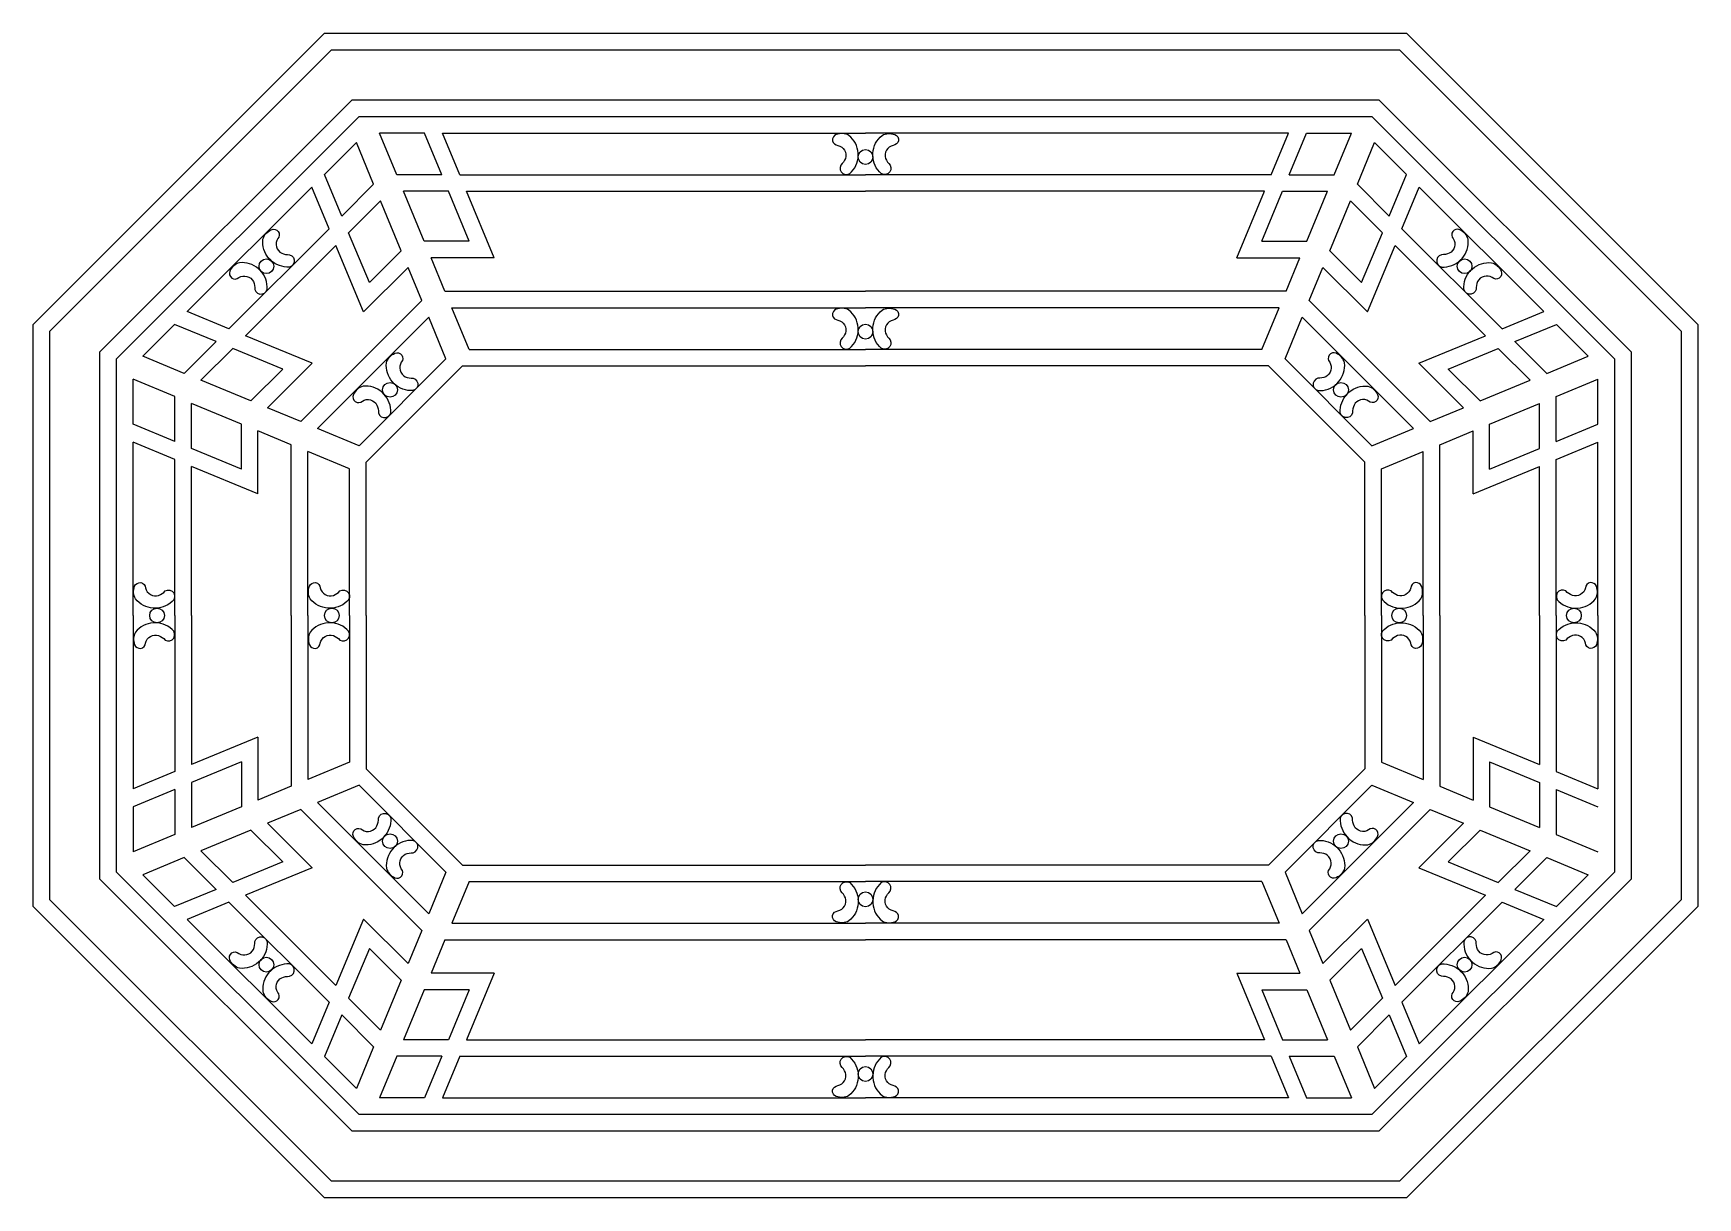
# Model space of a CAD drawing. Header units: metres. Extents: x 154 to 2154, y 4202 to 5602.
import ezdxf

# ---------------------------------------------------------------- set-up
doc = ezdxf.new("R2010")
doc.units = ezdxf.units.M
for name, color, linetype in [('3', 3, 'Continuous'), ('4', 4, 'Continuous'), ('7', 7, 'Continuous')]:
    doc.layers.add(name, color=color, linetype=linetype)

msp = doc.modelspace()

# ---------------------------------------------------------------- linework, layer by layer
at = {"layer": '3'}
for p, q in [((623.87, 5482.46), (569.75, 5482.46)), ((590.46, 5432.46), (569.75, 5482.46)), ((644.58, 5432.46), (623.87, 5482.46)), ((645.52, 5482.46), (1153.81, 5482.46)), ((666.23, 5432.46), (645.52, 5482.46)), ((1662.1, 5482.46), (1153.81, 5482.46)), ((1641.39, 5432.46), (1662.1, 5482.46)), ((1663.04, 5432.46), (1683.75, 5482.46)), ((1683.75, 5482.46), (1737.87, 5482.46)), ((1717.16, 5432.46), (1737.87, 5482.46)), ((542.04, 5470.98), (503.77, 5432.71)), ((562.75, 5420.98), (542.04, 5470.98)), ((1744.88, 5420.98), (1765.59, 5470.98)), ((1765.59, 5470.98), (1803.86, 5432.71)), ((524.48, 5382.71), (503.77, 5432.71)), ((562.75, 5420.98), (524.48, 5382.71)), ((644.58, 5432.46), (590.46, 5432.46)), ((666.23, 5432.46), (1153.81, 5432.46)), ((1641.39, 5432.46), (1153.81, 5432.46)), ((1663.04, 5432.46), (1717.16, 5432.46)), ((1744.88, 5420.98), (1783.14, 5382.71)), ((1783.14, 5382.71), (1803.86, 5432.71)), ((338.87, 5267.81), (488.46, 5417.41)), ((509.17, 5367.41), (488.46, 5417.41)), ((571.03, 5400.98), (532.76, 5362.71)), ((595.89, 5340.98), (571.03, 5400.98)), ((623.6, 5352.46), (598.75, 5412.46)), ((652.87, 5412.46), (598.75, 5412.46)), ((677.72, 5352.46), (652.87, 5412.46)), ((674.52, 5412.46), (1153.81, 5412.46)), ((707.65, 5332.46), (674.52, 5412.46)), ((1633.11, 5412.46), (1153.81, 5412.46)), ((1599.97, 5332.46), (1633.11, 5412.46)), ((1629.9, 5352.46), (1654.76, 5412.46)), ((1654.76, 5412.46), (1708.88, 5412.46)), ((1684.02, 5352.46), (1708.88, 5412.46)), ((1711.74, 5340.98), (1736.59, 5400.98)), ((1736.59, 5400.98), (1774.86, 5362.71)), ((1798.45, 5367.41), (1819.16, 5417.41)), ((1968.76, 5267.81), (1819.16, 5417.41)), ((388.87, 5247.1), (509.17, 5367.41)), ((557.62, 5302.71), (532.76, 5362.71)), ((1750.01, 5302.71), (1774.86, 5362.71)), ((1918.76, 5247.1), (1798.45, 5367.41)), ((408.87, 5238.82), (517.46, 5347.41)), ((550.59, 5267.41), (517.46, 5347.41)), ((557.62, 5302.71), (595.89, 5340.98)), ((677.72, 5352.46), (623.6, 5352.46)), ((1629.9, 5352.46), (1684.02, 5352.46)), ((1750.01, 5302.71), (1711.74, 5340.98)), ((1757.03, 5267.41), (1790.17, 5347.41)), ((1898.76, 5238.82), (1790.17, 5347.41)), ((550.59, 5267.41), (604.17, 5320.98)), ((620.74, 5280.98), (604.17, 5320.98)), ((707.65, 5332.46), (631.89, 5332.46)), ((648.45, 5292.46), (631.89, 5332.46)), ((1599.97, 5332.46), (1675.74, 5332.46)), ((1659.17, 5292.46), (1675.74, 5332.46)), ((1686.89, 5280.98), (1703.46, 5320.98)), ((1757.03, 5267.41), (1703.46, 5320.98)), ((475.29, 5135.54), (620.74, 5280.98)), ((648.45, 5292.46), (1153.81, 5292.46)), ((1659.17, 5292.46), (1153.81, 5292.46)), ((1832.33, 5135.54), (1686.89, 5280.98)), ((388.87, 5247.1), (338.87, 5267.81)), ((495.29, 5127.25), (629.02, 5260.98)), ((649.73, 5210.98), (629.02, 5260.98)), ((656.74, 5272.46), (1153.81, 5272.46)), ((677.45, 5222.46), (656.74, 5272.46)), ((1650.89, 5272.46), (1153.81, 5272.46)), ((1630.18, 5222.46), (1650.89, 5272.46)), ((1657.89, 5210.98), (1678.6, 5260.98)), ((1812.33, 5127.25), (1678.6, 5260.98)), ((1918.76, 5247.1), (1968.76, 5267.81)), ((285.29, 5214.24), (323.56, 5252.51)), ((373.56, 5231.79), (323.56, 5252.51)), ((1934.06, 5231.79), (1984.06, 5252.51)), ((2022.33, 5214.24), (1984.06, 5252.51)), ((335.29, 5193.53), (373.56, 5231.79)), ((355.29, 5185.24), (393.56, 5223.51)), ((453.56, 5198.66), (393.56, 5223.51)), ((488.87, 5205.68), (408.87, 5238.82)), ((677.45, 5222.46), (1153.81, 5222.46)), ((1630.18, 5222.46), (1153.81, 5222.46)), ((1818.76, 5205.68), (1898.76, 5238.82)), ((1854.06, 5198.66), (1914.06, 5223.51)), ((1952.33, 5185.24), (1914.06, 5223.51)), ((1972.33, 5193.53), (1934.06, 5231.79)), ((335.29, 5193.53), (285.29, 5214.24)), ((488.87, 5205.68), (435.29, 5152.11)), ((545.29, 5106.54), (649.73, 5210.98)), ((553.81, 5086.78), (669.5, 5202.46)), ((669.5, 5202.46), (1153.81, 5202.46)), ((1638.13, 5202.46), (1153.81, 5202.46)), ((1753.81, 5086.78), (1638.13, 5202.46)), ((1762.33, 5106.54), (1657.89, 5210.98)), ((1818.76, 5205.68), (1872.33, 5152.11)), ((1972.33, 5193.53), (2022.33, 5214.24)), ((323.81, 5165.81), (273.81, 5186.52)), ((273.81, 5132.4), (273.81, 5186.52)), ((415.29, 5160.39), (355.29, 5185.24)), ((453.56, 5198.66), (415.29, 5160.39)), ((1854.06, 5198.66), (1892.33, 5160.39)), ((1892.33, 5160.39), (1952.33, 5185.24)), ((1983.81, 5165.81), (2033.81, 5186.52)), ((2033.81, 5132.4), (2033.81, 5186.52)), ((323.81, 5111.69), (323.81, 5165.81)), ((1983.81, 5111.69), (1983.81, 5165.81)), ((403.81, 5132.67), (343.81, 5157.53)), ((343.81, 5103.41), (343.81, 5157.53)), ((475.29, 5135.54), (435.29, 5152.11)), ((1832.33, 5135.54), (1872.33, 5152.11)), ((1903.81, 5132.67), (1963.81, 5157.53)), ((1963.81, 5103.41), (1963.81, 5157.53)), ((323.81, 5111.69), (273.81, 5132.4)), ((403.81, 5078.55), (403.81, 5132.67)), ((423.81, 5048.62), (423.81, 5124.39)), ((463.81, 5107.82), (423.81, 5124.39)), ((545.29, 5106.54), (495.29, 5127.25)), ((1762.33, 5106.54), (1812.33, 5127.25)), ((1843.81, 5107.82), (1883.81, 5124.39)), ((1883.81, 5048.62), (1883.81, 5124.39)), ((1903.81, 5078.55), (1903.81, 5132.67)), ((1983.81, 5111.69), (2033.81, 5132.4)), ((323.81, 5090.04), (273.81, 5110.75)), ((273.81, 4902.46), (273.81, 5110.75)), ((403.81, 5078.55), (343.81, 5103.41)), ((463.81, 4902.46), (463.81, 5107.82)), ((1843.81, 4902.46), (1843.81, 5107.82)), ((1903.81, 5078.55), (1963.81, 5103.41)), ((1983.81, 5090.04), (2033.81, 5110.75)), ((2033.81, 4902.46), (2033.81, 5110.75)), ((323.81, 4902.46), (323.81, 5090.04)), ((343.81, 4902.46), (343.81, 5081.76)), ((423.81, 5048.62), (343.81, 5081.76)), ((533.81, 5078.83), (483.81, 5099.54)), ((483.81, 4902.46), (483.81, 5099.54)), ((553.81, 4902.46), (553.81, 5086.78)), ((1753.81, 4902.46), (1753.81, 5086.78)), ((1773.81, 5078.83), (1823.81, 5099.54)), ((1823.81, 4902.46), (1823.81, 5099.54)), ((1883.81, 5048.62), (1963.81, 5081.76)), ((1963.81, 4902.46), (1963.81, 5081.76)), ((1983.81, 4902.46), (1983.81, 5090.04)), ((533.81, 4902.46), (533.81, 5078.83)), ((1773.81, 4902.46), (1773.81, 5078.83)), ((273.81, 4902.46), (273.81, 4694.17)), ((323.81, 4902.46), (323.81, 4714.88)), ((343.81, 4902.46), (343.81, 4723.17)), ((463.81, 4902.46), (463.81, 4697.1)), ((483.81, 4902.46), (483.81, 4705.39)), ((533.81, 4902.46), (533.81, 4726.1)), ((553.81, 4902.46), (553.81, 4718.15)), ((1753.81, 4902.46), (1753.81, 4718.15)), ((1773.81, 4902.46), (1773.81, 4726.1)), ((1823.81, 4902.46), (1823.81, 4705.39)), ((1843.81, 4902.46), (1843.81, 4697.1)), ((1963.81, 4902.46), (1963.81, 4723.17)), ((1983.81, 4902.46), (1983.81, 4714.88)), ((2033.81, 4902.46), (2033.81, 4694.17)), ((423.81, 4756.3), (343.81, 4723.17)), ((423.81, 4756.3), (423.81, 4680.54)), ((1883.81, 4756.3), (1963.81, 4723.17)), ((1883.81, 4756.3), (1883.81, 4680.54)), ((403.81, 4726.37), (343.81, 4701.52)), ((403.81, 4726.37), (403.81, 4672.25)), ((533.81, 4726.1), (483.81, 4705.39)), ((1773.81, 4726.1), (1823.81, 4705.39)), ((1903.81, 4726.37), (1903.81, 4672.25)), ((1903.81, 4726.37), (1963.81, 4701.52)), ((323.81, 4714.88), (273.81, 4694.17)), ((343.81, 4701.52), (343.81, 4647.4)), ((553.81, 4718.15), (669.5, 4602.46)), ((1753.81, 4718.15), (1638.13, 4602.46)), ((1963.81, 4701.52), (1963.81, 4647.4)), ((1983.81, 4714.88), (2033.81, 4694.17)), ((323.81, 4693.23), (273.81, 4672.52)), ((323.81, 4693.23), (323.81, 4639.11)), ((463.81, 4697.1), (423.81, 4680.54)), ((545.29, 4698.38), (495.29, 4677.67)), ((545.29, 4698.38), (649.73, 4593.94)), ((1762.33, 4698.38), (1657.89, 4593.94)), ((1762.33, 4698.38), (1812.33, 4677.67)), ((1843.81, 4697.1), (1883.81, 4680.54)), ((1983.81, 4693.23), (1983.81, 4639.11)), ((1983.81, 4693.23), (2033.81, 4672.52)), ((273.81, 4672.52), (273.81, 4618.4)), ((403.81, 4672.25), (343.81, 4647.4)), ((475.29, 4669.39), (435.29, 4652.82)), ((475.29, 4669.39), (620.74, 4523.94)), ((495.29, 4677.67), (629.02, 4543.94)), ((1812.33, 4677.67), (1678.6, 4543.94)), ((1832.33, 4669.39), (1686.89, 4523.94)), ((1832.33, 4669.39), (1872.33, 4652.82)), ((1903.81, 4672.25), (1963.81, 4647.4)), ((415.29, 4644.54), (355.29, 4619.68)), ((453.56, 4606.27), (415.29, 4644.54)), ((488.87, 4599.24), (435.29, 4652.82)), ((1818.76, 4599.24), (1872.33, 4652.82)), ((1854.06, 4606.27), (1892.33, 4644.54)), ((1892.33, 4644.54), (1952.33, 4619.68)), ((323.81, 4639.11), (273.81, 4618.4)), ((1983.81, 4639.11), (2033.81, 4618.4)), ((335.29, 4611.4), (285.29, 4590.69)), ((335.29, 4611.4), (373.56, 4573.13)), ((355.29, 4619.68), (393.56, 4581.41)), ((453.56, 4606.27), (393.56, 4581.41)), ((669.5, 4602.46), (1153.81, 4602.46)), ((1638.13, 4602.46), (1153.81, 4602.46)), ((1854.06, 4606.27), (1914.06, 4581.41)), ((1952.33, 4619.68), (1914.06, 4581.41)), ((1972.33, 4611.4), (1934.06, 4573.13)), ((1972.33, 4611.4), (2022.33, 4590.69)), ((285.29, 4590.69), (323.56, 4552.42)), ((488.87, 4599.24), (408.87, 4566.11)), ((649.73, 4593.94), (629.02, 4543.94)), ((677.45, 4582.46), (656.74, 4532.46)), ((677.45, 4582.46), (1153.81, 4582.46)), ((1630.18, 4582.46), (1153.81, 4582.46)), ((1630.18, 4582.46), (1650.89, 4532.46)), ((1657.89, 4593.94), (1678.6, 4543.94)), ((1818.76, 4599.24), (1898.76, 4566.11)), ((2022.33, 4590.69), (1984.06, 4552.42)), ((373.56, 4573.13), (323.56, 4552.42)), ((408.87, 4566.11), (517.46, 4457.52)), ((1898.76, 4566.11), (1790.17, 4457.52)), ((1934.06, 4573.13), (1984.06, 4552.42)), ((388.87, 4557.82), (338.87, 4537.11)), ((388.87, 4557.82), (509.17, 4437.52)), ((1918.76, 4557.82), (1798.45, 4437.52)), ((1918.76, 4557.82), (1968.76, 4537.11)), ((338.87, 4537.11), (488.46, 4387.52)), ((550.59, 4537.52), (517.46, 4457.52)), ((550.59, 4537.52), (604.17, 4483.94)), ((620.74, 4523.94), (604.17, 4483.94)), ((656.74, 4532.46), (1153.81, 4532.46)), ((1650.89, 4532.46), (1153.81, 4532.46)), ((1686.89, 4523.94), (1703.46, 4483.94)), ((1757.03, 4537.52), (1703.46, 4483.94)), ((1757.03, 4537.52), (1790.17, 4457.52)), ((1968.76, 4537.11), (1819.16, 4387.52)), ((557.62, 4502.21), (532.76, 4442.21)), ((557.62, 4502.21), (595.89, 4463.94)), ((648.45, 4512.46), (631.89, 4472.46)), ((648.45, 4512.46), (1153.81, 4512.46)), ((1659.17, 4512.46), (1153.81, 4512.46)), ((1659.17, 4512.46), (1675.74, 4472.46)), ((1750.01, 4502.21), (1711.74, 4463.94)), ((1750.01, 4502.21), (1774.86, 4442.21)), ((595.89, 4463.94), (571.03, 4403.94)), ((707.65, 4472.46), (631.89, 4472.46)), ((707.65, 4472.46), (674.52, 4392.46)), ((1599.97, 4472.46), (1675.74, 4472.46)), ((1599.97, 4472.46), (1633.11, 4392.46)), ((1711.74, 4463.94), (1736.59, 4403.94)), ((571.03, 4403.94), (532.76, 4442.21)), ((623.6, 4452.46), (598.75, 4392.46)), ((677.72, 4452.46), (623.6, 4452.46)), ((677.72, 4452.46), (652.87, 4392.46)), ((1629.9, 4452.46), (1684.02, 4452.46)), ((1629.9, 4452.46), (1654.76, 4392.46)), ((1684.02, 4452.46), (1708.88, 4392.46)), ((1736.59, 4403.94), (1774.86, 4442.21)), ((509.17, 4437.52), (488.46, 4387.52)), ((524.48, 4422.21), (503.77, 4372.21)), ((562.75, 4383.94), (524.48, 4422.21)), ((1744.88, 4383.94), (1783.14, 4422.21)), ((1783.14, 4422.21), (1803.86, 4372.21)), ((1798.45, 4437.52), (1819.16, 4387.52)), ((562.75, 4383.94), (542.04, 4333.94)), ((652.87, 4392.46), (598.75, 4392.46)), ((674.52, 4392.46), (1153.81, 4392.46)), ((1633.11, 4392.46), (1153.81, 4392.46)), ((1654.76, 4392.46), (1708.88, 4392.46)), ((1744.88, 4383.94), (1765.59, 4333.94)), ((542.04, 4333.94), (503.77, 4372.21)), ((590.46, 4372.46), (569.75, 4322.46)), ((644.58, 4372.46), (590.46, 4372.46)), ((644.58, 4372.46), (623.87, 4322.46)), ((666.23, 4372.46), (645.52, 4322.46)), ((666.23, 4372.46), (1153.81, 4372.46)), ((1641.39, 4372.46), (1153.81, 4372.46)), ((1641.39, 4372.46), (1662.1, 4322.46)), ((1663.04, 4372.46), (1683.75, 4322.46)), ((1663.04, 4372.46), (1717.16, 4372.46)), ((1717.16, 4372.46), (1737.87, 4322.46)), ((1765.59, 4333.94), (1803.86, 4372.21)), ((623.87, 4322.46), (569.75, 4322.46)), ((645.52, 4322.46), (1153.81, 4322.46)), ((1662.1, 4322.46), (1153.81, 4322.46)), ((1683.75, 4322.46), (1737.87, 4322.46))]:
    msp.add_line(p, q, dxfattribs=at)
for points in [[(1137.12, 5435.71, 0.43), (1133.92, 5479.72, 0.23), (1118.66, 5480.66, 0.83), (1120.74, 5467.68, -0.43), (1129.78, 5451.88, -0.1), (1124.31, 5443.98, 0.96)], [(1170.5, 5435.71, -0.43), (1173.71, 5479.72, -0.23), (1188.96, 5480.66, -0.83), (1186.89, 5467.68, 0.43), (1177.85, 5451.88, 0.1), (1183.31, 5443.98, -0.96)], [(458.53, 5321.35, -0.43), (429.67, 5354.74, -0.23), (439.79, 5366.19, -0.83), (447.5, 5355.55, 0.43), (452.28, 5337.98, 0.1), (461.73, 5336.26, -0.96)], [(1849.1, 5321.35, 0.43), (1877.95, 5354.74, 0.23), (1867.83, 5366.19, 0.83), (1860.12, 5355.55, -0.43), (1855.34, 5337.98, -0.1), (1845.89, 5336.26, 0.96)], [(434.92, 5297.75, 0.43), (401.54, 5326.6, 0.23), (390.09, 5316.48, 0.83), (400.73, 5308.77, -0.43), (418.29, 5303.99, -0.1), (420.02, 5294.54, 0.96)], [(1872.7, 5297.75, -0.43), (1906.09, 5326.6, -0.23), (1917.54, 5316.48, -0.83), (1906.9, 5308.77, 0.43), (1889.33, 5303.99, 0.1), (1887.61, 5294.54, -0.96)], [(1137.12, 5225.71, 0.43), (1133.92, 5269.72, 0.23), (1118.66, 5270.66, 0.83), (1120.74, 5257.68, -0.43), (1129.78, 5241.88, -0.1), (1124.31, 5233.98, 0.96)], [(1170.5, 5225.71, -0.43), (1173.71, 5269.72, -0.23), (1188.96, 5270.66, -0.83), (1186.89, 5257.68, 0.43), (1177.85, 5241.88, 0.1), (1183.31, 5233.98, -0.96)], [(607.02, 5172.86, -0.43), (578.16, 5206.24, -0.23), (588.29, 5217.7, -0.83), (596, 5207.05, 0.43), (600.78, 5189.49, 0.1), (610.22, 5187.77, -0.96)], [(1700.61, 5172.86, 0.43), (1729.46, 5206.24, 0.23), (1719.34, 5217.7, 0.83), (1711.63, 5207.05, -0.43), (1706.85, 5189.49, -0.1), (1697.4, 5187.77, 0.96)], [(583.41, 5149.25, 0.43), (550.03, 5178.11, 0.23), (538.58, 5167.99, 0.83), (549.22, 5160.28, -0.43), (566.78, 5155.5, -0.1), (568.51, 5146.05, 0.96)], [(1724.21, 5149.25, -0.43), (1757.59, 5178.11, -0.23), (1769.05, 5167.99, -0.83), (1758.4, 5160.28, 0.43), (1740.84, 5155.5, 0.1), (1739.12, 5146.05, -0.96)], [(320.57, 4919.15, -0.43), (276.56, 4922.36, -0.23), (275.61, 4937.61, -0.83), (288.59, 4935.54, 0.43), (304.39, 4926.5, 0.1), (312.29, 4931.96, -0.96)], [(530.57, 4919.15, -0.43), (486.56, 4922.36, -0.23), (485.61, 4937.61, -0.83), (498.59, 4935.54, 0.43), (514.39, 4926.5, 0.1), (522.29, 4931.96, -0.96)], [(1777.06, 4919.15, 0.43), (1821.07, 4922.36, 0.23), (1822.01, 4937.61, 0.83), (1809.03, 4935.54, -0.43), (1793.23, 4926.5, -0.1), (1785.33, 4931.96, 0.96)], [(1987.06, 4919.15, 0.43), (2031.07, 4922.36, 0.23), (2032.01, 4937.61, 0.83), (2019.03, 4935.54, -0.43), (2003.23, 4926.5, -0.1), (1995.33, 4931.96, 0.96)], [(320.57, 4885.77, 0.43), (276.56, 4882.57, 0.23), (275.61, 4867.31, 0.83), (288.59, 4869.39, -0.43), (304.39, 4878.43, -0.1), (312.29, 4872.96, 0.96)], [(530.57, 4885.77, 0.43), (486.56, 4882.57, 0.23), (485.61, 4867.31, 0.83), (498.59, 4869.39, -0.43), (514.39, 4878.43, -0.1), (522.29, 4872.96, 0.96)], [(1777.06, 4885.77, -0.43), (1821.07, 4882.57, -0.23), (1822.01, 4867.31, -0.83), (1809.03, 4869.39, 0.43), (1793.23, 4878.43, 0.1), (1785.33, 4872.96, -0.96)], [(1987.06, 4885.77, -0.43), (2031.07, 4882.57, -0.23), (2032.01, 4867.31, -0.83), (2019.03, 4869.39, 0.43), (2003.23, 4878.43, 0.1), (1995.33, 4872.96, -0.96)], [(583.41, 4655.67, -0.43), (550.03, 4626.81, -0.23), (538.58, 4636.94, -0.83), (549.22, 4644.65, 0.43), (566.78, 4649.43, 0.1), (568.51, 4658.87, -0.96)], [(1724.21, 4655.67, 0.43), (1757.59, 4626.81, 0.23), (1769.05, 4636.94, 0.83), (1758.4, 4644.65, -0.43), (1740.84, 4649.43, -0.1), (1739.12, 4658.87, 0.96)], [(607.02, 4632.06, 0.43), (578.16, 4598.68, 0.23), (588.29, 4587.23, 0.83), (596, 4597.87, -0.43), (600.78, 4615.43, -0.1), (610.22, 4617.16, 0.96)], [(1700.61, 4632.06, -0.43), (1729.46, 4598.68, -0.23), (1719.34, 4587.23, -0.83), (1711.63, 4597.87, 0.43), (1706.85, 4615.43, 0.1), (1697.4, 4617.16, -0.96)], [(1137.12, 4579.22, -0.43), (1133.92, 4535.21, -0.23), (1118.66, 4534.26, -0.83), (1120.74, 4547.24, 0.43), (1129.78, 4563.04, 0.1), (1124.31, 4570.94, -0.96)], [(1170.5, 4579.22, 0.43), (1173.71, 4535.21, 0.23), (1188.96, 4534.26, 0.83), (1186.89, 4547.24, -0.43), (1177.85, 4563.04, -0.1), (1183.31, 4570.94, 0.96)], [(434.92, 4507.18, -0.43), (401.54, 4478.32, -0.23), (390.09, 4488.44, -0.83), (400.73, 4496.15, 0.43), (418.29, 4500.93, 0.1), (420.02, 4510.38, -0.96)], [(1872.7, 4507.18, 0.43), (1906.09, 4478.32, 0.23), (1917.54, 4488.44, 0.83), (1906.9, 4496.15, -0.43), (1889.33, 4500.93, -0.1), (1887.61, 4510.38, 0.96)], [(458.53, 4483.57, 0.43), (429.67, 4450.19, 0.23), (439.79, 4438.74, 0.83), (447.5, 4449.38, -0.43), (452.28, 4466.94, -0.1), (461.73, 4468.66, 0.96)], [(1849.1, 4483.57, -0.43), (1877.95, 4450.19, -0.23), (1867.83, 4438.74, -0.83), (1860.12, 4449.38, 0.43), (1855.34, 4466.94, 0.1), (1845.89, 4468.66, -0.96)], [(1137.12, 4369.22, -0.43), (1133.92, 4325.21, -0.23), (1118.66, 4324.26, -0.83), (1120.74, 4337.24, 0.43), (1129.78, 4353.04, 0.1), (1124.31, 4360.94, -0.96)], [(1170.5, 4369.22, 0.43), (1173.71, 4325.21, 0.23), (1188.96, 4324.26, 0.83), (1186.89, 4337.24, -0.43), (1177.85, 4353.04, -0.1), (1183.31, 4360.94, 0.96)]]:
    msp.add_lwpolyline(points, format="xyb", close=True, dxfattribs=at)
for centre in [(1153.81, 5453.74), (433.98, 5322.3), (1873.65, 5322.3), (1153.81, 5243.74), (582.47, 5173.81), (1725.16, 5173.81), (302.54, 4902.46), (512.54, 4902.46), (1795.09, 4902.46), (2005.09, 4902.46), (582.47, 4631.12), (1725.16, 4631.12), (1153.81, 4561.19), (433.98, 4482.63), (1873.65, 4482.63), (1153.81, 4351.19)]:
    msp.add_circle(centre, 8.86, dxfattribs=at)
at = {"layer": '4'}
for points in [[(153.81, 5252.46), (503.81, 5602.46), (1803.81, 5602.46), (2153.81, 5252.46), (2153.81, 4552.46), (1803.81, 4202.46), (503.81, 4202.46), (153.81, 4552.46)], [(253.81, 5211.04), (545.23, 5502.46), (1762.39, 5502.46), (2053.81, 5211.04), (2053.81, 4593.88), (1762.39, 4302.46), (545.23, 4302.46), (253.81, 4593.88)]]:
    msp.add_lwpolyline(points, close=True, dxfattribs=at)
at = {"layer": '7'}
for points in [[(173.81, 5244.18), (512.1, 5582.46), (1795.53, 5582.46), (2133.81, 5244.18), (2133.81, 4560.75), (1795.53, 4222.46), (512.1, 4222.46), (173.81, 4560.75)], [(233.81, 5219.33), (536.95, 5522.46), (1770.68, 5522.46), (2073.81, 5219.33), (2073.81, 4585.6), (1770.68, 4282.46), (536.95, 4282.46), (233.81, 4585.6)]]:
    msp.add_lwpolyline(points, close=True, dxfattribs=at)

doc.saveas('drawing.dxf')
